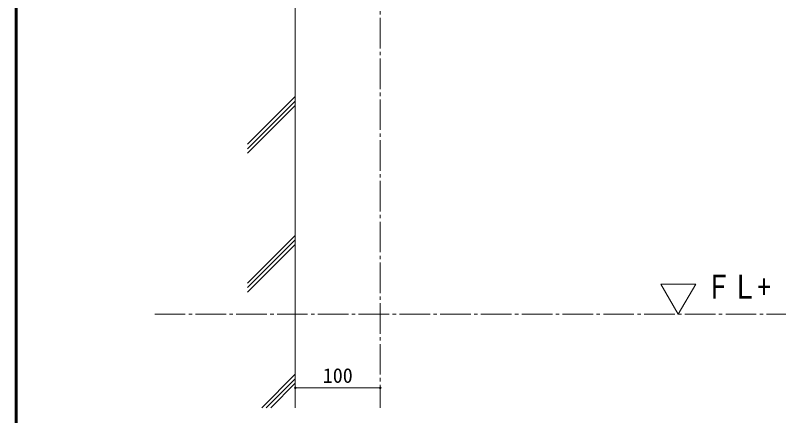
# Model space of a CAD drawing. Units: millimetres at full size; details may follow other scales. Extents: x -3425 to 3421, y -1129 to 1133.
# Drawn here: x -3425 to -2526, y -658 to -187 of the extents above; entities that cross this region are included whole.
import ezdxf
from ezdxf.enums import TextEntityAlignment as Align

# ---------------------------------------------------------------- set-up
doc = ezdxf.new("R2010")
doc.units = ezdxf.units.MM
doc.header["$LTSCALE"] = 4
doc.header["$PDMODE"] = 32
doc.header["$PDSIZE"] = 2
doc.linetypes.add('CHAIN2', pattern=[12, 9, -1, 1, -1])
for name, color, linetype, lineweight in [('0-0_0', 7, 'Continuous', 18), ('0-2_1寸法', 3, 'Continuous', 18), ('0-3_2躯体線', 4, 'Continuous', 9), ('0-4_3中心線', 2, 'CHAIN2', 18), ('0-E_KIJUN-A', 2, 'CHAIN2', 18), ('1-2_WAKU', 7, 'Continuous', 18)]:
    doc.layers.add(name, color=color, linetype=linetype, lineweight=lineweight)
doc.styles.add('ＭＳ ゴシック', font='')
doc.styles.get('ＭＳ ゴシック').set_extended_font_data('MS Gothic')

msp = doc.modelspace()

# ---------------------------------------------------------------- linework, layer by layer
at = {"layer": '0-0_0'}
msp.add_lwpolyline([(-2644.482, -538.723), (-2623.942, -503.146), (-2665.022, -503.146)], close=True, dxfattribs=at)
at = {"layer": '0-2_1寸法'}
for p, q in [((-2995.164, -625.406), (-3095.164, -625.406)), ((-3090.564, -625.406), (-2999.764, -625.406))]:
    msp.add_line(p, q, dxfattribs=at)
for p in [(-3095.164, -625.406), (-2995.164, -625.406)]:
    msp.add_point(p, dxfattribs=at)
at = {"layer": '0-3_2躯体線'}
for p, q in [((-3095.164, 796.447), (-3095.164, -648.723)), ((-3151.386, -338.536), (-3095.164, -282.314)), ((-3151.386, -343.83), (-3095.164, -287.608)), ((-3151.386, -349.123), (-3095.164, -292.901)), ((-3151.386, -502.022), (-3095.164, -445.8)), ((-3151.386, -507.316), (-3095.164, -451.094)), ((-3151.386, -512.61), (-3095.164, -456.387)), ((-3134.601, -648.723), (-3095.164, -609.286)), ((-3129.308, -648.723), (-3095.164, -614.58)), ((-3124.014, -648.723), (-3095.164, -619.873))]:
    msp.add_line(p, q, dxfattribs=at)
at = {"layer": '0-4_3中心線'}
msp.add_line((-2995.164, 818.306), (-2995.164, -648.723), dxfattribs=at)
at = {"layer": '0-E_KIJUN-A'}
msp.add_line((-3260.647, -538.723), (-2206.428, -538.701), dxfattribs=at)
at = {"layer": '1-2_WAKU'}
for p, q in [((-3424.76, 1133.2), (-3424.76, -1129.2)), ((-3424.16, 1132.6), (-3424.16, -1128.6)), ((-3423.56, 1132), (-3423.56, -1128)), ((-3422.96, 1131.4), (-3422.96, -1127.4)), ((-3422.36, 1130.8), (-3422.36, -1126.8))]:
    msp.add_line(p, q, dxfattribs=at)

# ---------------------------------------------------------------- texts
at = {"layer": '0-0_0', "style": 'ＭＳ ゴシック', "width": 0.8}
msp.add_text('ＦＬ+', height=28.15, dxfattribs=at).set_placement((-2612.525, -528.802), align=Align.BOTTOM_LEFT)
at = {"layer": '0-2_1寸法', "style": 'ＭＳ ゴシック'}
msp.add_text('100', height=17.27, dxfattribs=at).set_placement((-3062.828, -624.587), align=Align.BOTTOM_LEFT)

doc.saveas('drawing.dxf')
